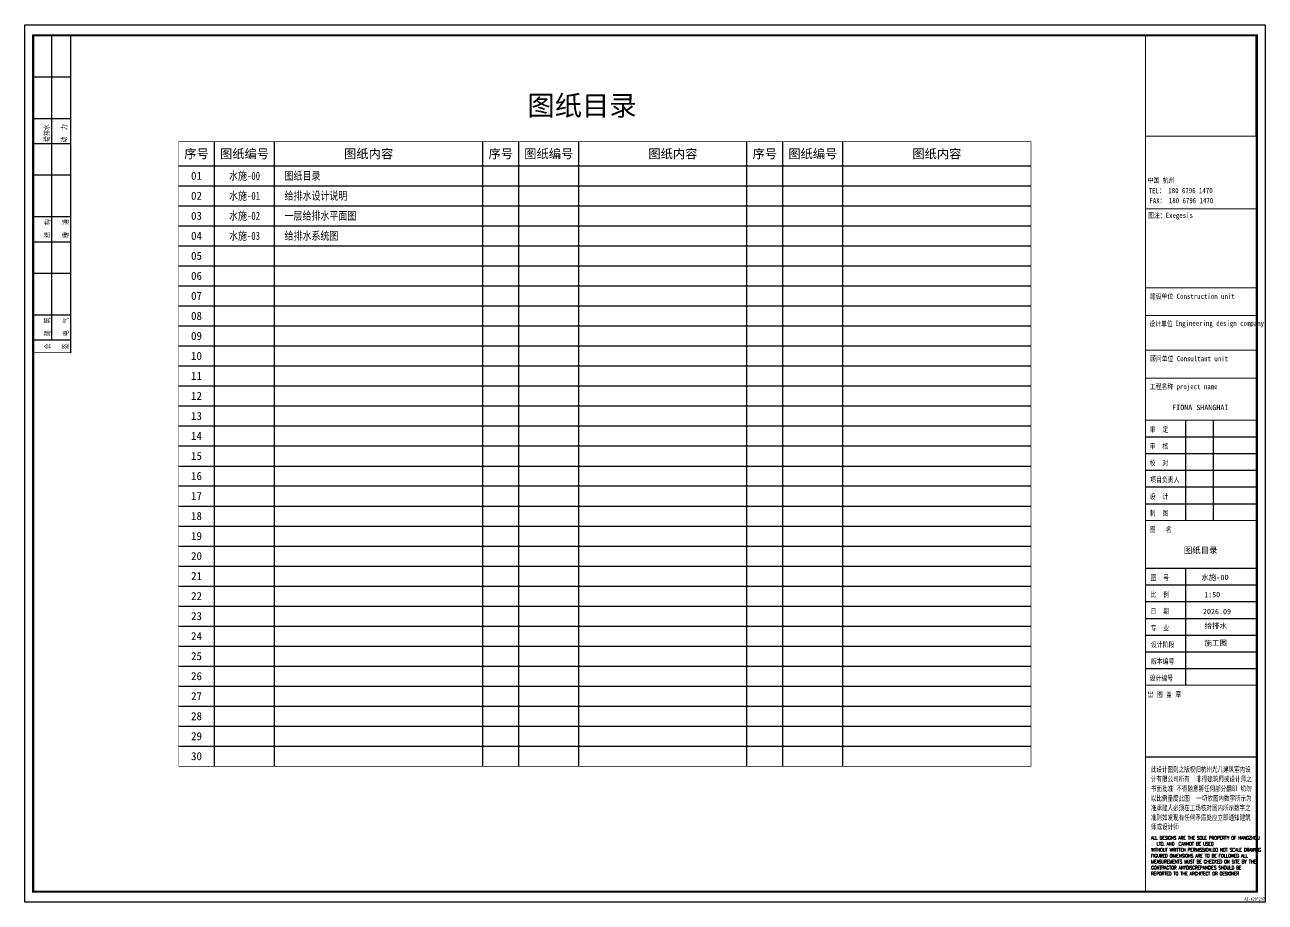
# Model space of a CAD drawing. Header units: millimetres. Extents: x -42850 to 60853, y 3819 to 26094.
# Drawn here: x -42850 to -21850, y 11244 to 26094 of the extents above; entities that cross this region are included whole.
import ezdxf
from ezdxf.enums import TextEntityAlignment as Align

# ---------------------------------------------------------------- set-up
doc = ezdxf.new("R2010")
doc.units = ezdxf.units.MM
doc.header["$LTSCALE"] = 200
doc.linetypes.add('{ Gas Line }', pattern=[0])
for name, color, linetype in [('FF-HIGH-CABINET 2-固定家具(不落地、到顶)', 30, 'Continuous'), ('TEXT', 12, 'Continuous'), ('TK', 4, 'Continuous'), ('ZS-图框', 144, 'Continuous'), ('封面、目录、说明、材料、图框', 31, 'Continuous')]:
    doc.layers.add(name, color=color, linetype=linetype)
doc.layers.add('图框', color=251, linetype='Continuous', lineweight=9)
doc.styles.add('-宋体', font='', dxfattribs={"width": 0.8})
doc.styles.add('1', font='', dxfattribs={"width": 1.2})
doc.styles.add('HZ', font='FSGB2312.ttf')
doc.styles.add('HZTXT', font='')
doc.styles.add('SM', font='simplex_.ttf', dxfattribs={"width": 0.7})
doc.styles.add('WMF-黑体0', font='')
doc.styles.add('ZZ', font='simhei.ttf')
doc.styles.add('宋', font='', dxfattribs={"width": 0.75})
doc.styles.add('宋体', font='')
doc.styles.add('黑体', font='simhei.ttf')
doc.styles.get('-宋体').set_extended_font_data('SimSun')
doc.styles.get('1').set_extended_font_data('SimSun')
doc.styles.get('HZTXT').set_extended_font_data('SimSun')
doc.styles.get('WMF-黑体0').set_extended_font_data('SimSun')
doc.styles.get('宋').set_extended_font_data('SimSun')
doc.styles.get('宋体').set_extended_font_data('SimSun')

# ---------------------------------------------------------------- blocks, each defined once
blk = doc.blocks.new('bhgfdghdfgherger')
at = {"color": 1, "linetype": 'ByBlock'}
blk.add_lwpolyline([(4608.34, -993.67), (4608.34, -696.67), (5028.34, -696.67), (5028.34, -993.67)], close=True, dxfattribs=at)
at = {"layer": 'TK', "color": 8}
for p, q in [((4617.54, -803.43), (4617.54, -700.21)), ((4623.9, -807.67), (4623.9, -700.21)), ((4623.9, -714.35), (4611.17, -714.35)), ((4623.9, -728.49), (4611.17, -728.49)), ((4623.9, -736.97), (4611.17, -736.97)), ((4623.9, -747.58), (4611.17, -747.58)), ((4623.9, -761.72), (4611.17, -761.72)), ((4623.9, -770.2), (4611.17, -770.2)), ((4623.9, -770.2), (4611.17, -770.2)), ((4623.9, -780.81), (4611.17, -780.81)), ((4623.9, -794.95), (4611.17, -794.95)), ((4623.9, -803.43), (4611.17, -803.43)), ((5001.31, -830.47, -8.49), (5001.31, -864.44, -8.49)), ((5010.75, -830.47, -8.49), (5010.75, -864.44, -8.49)), ((4987.99, -836.13, 6.37), (5025.67, -836.13, 6.37)), ((4987.99, -841.79, -8.49), (5025.67, -841.79, -8.49)), ((4987.99, -847.45, -23.36), (5025.67, -847.45, -23.36)), ((4987.99, -853.12, -21.24), (5025.67, -853.12, -21.24)), ((4987.99, -858.78, -19.11), (5025.67, -858.78, -19.11)), ((4987.99, -880.61, -16.99), (5025.67, -880.61, -16.99)), ((5001.31, -880.61), (5001.31, -920.25)), ((4987.99, -886.28, -4.25), (5025.67, -886.28, -4.25)), ((4987.99, -891.94), (5025.67, -891.94)), ((4987.99, -897.6, -4.25), (5025.67, -897.6, -4.25)), ((4987.99, -903.27, -4.25), (5025.67, -903.27, -4.25)), ((4987.99, -908.93, -2.12), (5025.67, -908.93, -2.12)), ((4987.99, -914.59), (5025.67, -914.59)), ((4987.82, -944.51, -0.13), (5025.5, -944.51, -0.13))]:
    blk.add_line(p, q, dxfattribs=at)
for points, const_width in [([(5025.5, -882.89), (5025.5, -700.21), (4611.17, -700.21), (4611.17, -990.08), (5025.5, -990.08), (5025.5, -882.89)], 0.707), ([(4623.9, -807.67), (4611.17, -807.67), (4611.17, -700.21), (4623.9, -700.21)], 0.247), ([(4987.82, -700.21), (4987.82, -990.42)], 0.354), ([(4988.05, -758.92), (5025.73, -758.92)], 0.354), ([(4987.99, -864.44), (5025.67, -864.44)], 0.354), ([(4987.99, -920.25), (5025.67, -920.25)], 0.354)]:
    blk.add_lwpolyline(points, dxfattribs=dict(at, const_width=const_width))
at = {"layer": 'TK', "color": 8, "const_width": 0.354}
blk.add_lwpolyline([(4987.82, -700.21), (5025.17, -700.21), (5025.17, -734.35), (4987.82, -734.35)], close=True, dxfattribs=at)
at = {"layer": 'TK', "color": 8, "const_width": 0.354, "elevation": 14.86}
for points in [[(4987.82, -785.73), (5025.5, -785.73)], [(4987.82, -795.05), (5025.5, -795.05)], [(4987.82, -806.85), (5025.5, -806.85)], [(4987.82, -816.31), (5025.5, -816.31)], [(4987.82, -830.47), (5025.5, -830.47)]]:
    blk.add_lwpolyline(points, dxfattribs=at)
at = {"layer": 'TEXT', "color": 8, "style": '黑体', "width": 0.8}
for s, height, p in [('给排水', 1.767, (4616.62, -736.29)), ('动  力', 1.767, (4622.55, -736.57)), ('结  构', 1.767, (4616.81, -768.77)), ('暖  通', 1.767, (4623.05, -768.77)), ('建  筑', 1.767, (4616.81, -802.04)), ('电  气', 1.767, (4623.05, -802.04)), ('会', 1.77, (4616.89, -806.51)), ('签', 1.77, (4622.92, -806.51))]:
    blk.add_text(s, height=height, rotation=90, dxfattribs=at).set_placement(p)
at = {"layer": 'TEXT', "color": 8, "width": 0.8}
for s, height, style, p in [('中国 杭州 ', 1.77, '-宋体', (4988.51, -750.14)), ('TEL： 180 6796 1470 ', 1.7696, '-宋体', (4988.93, -753.66)), (' FAX： 180 6796 1470', 1.7696, '-宋体', (4987.97, -757.05)), ('图注：Exegesis', 1.7696, '-宋体', (4988.69, -762.04)), ('建设单位 Construction unit', 1.7696, '-宋体', (4989.29, -789.44, 3.2)), ('设计单位 ', 1.77, '-宋体', (4989.11, -798.75, 6.37)), ('Engineering design company ', 1.7696, '-宋体', (4997.89, -798.58, 6.37)), ('顾问单位 Consultant unit', 1.7696, '-宋体', (4989.32, -810.56, 6.37)), ('工程名称 project name', 1.7696, '-宋体', (4989.25, -820.01, 6.37)), ('审  定', 1.77, '-宋体', (4989.24, -834.55, -24.42)), ('审  核', 1.77, '-宋体', (4989.24, -840.21, -22.3)), ('校  对', 1.77, '-宋体', (4989.24, -845.88, -20.17)), ('项目负责人', 1.77, '-宋体', (4989.38, -851.54, -18.05)), ('设  计', 1.77, '-宋体', (4989.24, -857.2, -32.91)), ('制  图', 1.77, '-宋体', (4989.24, -862.86, -30.79)), ('图   名', 1.77, '-宋体', (4989.23, -868.42, -16.99)), ('图  号', 1.77, '-宋体', (4989.53, -884.7, -32.91)), ('比  例', 1.77, '-宋体', (4989.53, -890.36, -20.17)), ('日  期', 1.77, '-宋体', (4989.53, -896.02, -20.17)), ('专  业', 1.77, '-宋体', (4989.53, -901.69, -20.17)), ('设计阶段', 1.77, '-宋体', (4989.64, -907.35, -15.93)), ('版本编号', 1.77, '-宋体', (4989.64, -913.01, -13.8)), ('设计编号', 1.77, '-宋体', (4989.25, -918.68, -11.68)), ('出 图 盖 章', 1.77, '-宋体', (4988.51, -924.23, 2.12)), ('A3-420*297', 1.062, '1', (5021.3, -993.14))]:
    blk.add_text(s, height=height, dxfattribs=dict(at, style=style)).set_placement(p)
at = {"layer": 'ZS-图框', "color": 8}
for s, height, style, width, p in [('此设计图则之版权归杭州光几建筑室内设', 1.7887, '宋', 0.75, (4989.64, -949.59, 0.04)), ('计有限公司所有  非得建筑师或设计师之', 1.7887, '宋', 0.75, (4989.64, -952.85, 0.04)), ('.', 1.93, 'HZ', 0.75, (5013.6, -952.95, 0.02)), ('书面批准 不得随意将任何部分翻印 切勿', 1.7887, '宋', 0.75, (4989.64, -956.12, 0.04)), ('以比例量度此图  一切依图内数字所示为', 1.7887, '宋', 0.75, (4989.64, -959.38, 0.04)), ('准承建人必须在工场核对图内所示数字之', 1.7887, '宋', 0.75, (4989.64, -962.65, 0.04)), (',', 1.93, 'HZ', 0.75, (5013.34, -958.46, 0.02)), ('准则如发现有任何矛盾处应立即通知建筑', 1.7887, '宋', 0.75, (4989.64, -965.91, 0.04)), ('师或设计师  ', 1.789, '宋', 0.75, (4989.67, -969.02, 0.04)), ('ALL DESIGNS ARE THE SOLE PROPERTY OF HANGZHOU', 1.1745, 'SM', 0.7, (4989.65, -972.5, 0.04)), ('， LTD. AND  CANNOT BE USED', 1.1745, 'SM', 0.7, (4989.72, -974.51, 0.04)), ('WITHOUT WRITTEN PERMISSION.DO NOT SCALE DRAWING ', 1.1745, 'SM', 0.7, (4989.72, -976.53, 0.04)), ('FIGURED DIMENSIONS ARE TO BE FOLLOWED ALL ', 1.1745, 'SM', 0.7, (4989.72, -978.54, 0.04)), ('CONTRACTOR ANYDISCREPANCIES SHOULD BE ', 1.1745, 'SM', 0.7, (4989.72, -982.57, 0.04)), ('MEASUREMENTS MUST BE CHECKED ON SITE BY THE ', 1.1745, 'SM', 0.7, (4989.72, -980.55, 0.04)), ('REPORTED TO THE ARCHITECT OR DESIGNER', 1.1745, 'SM', 0.7, (4989.72, -984.58, 0.04))]:
    blk.add_text(s, height=height, dxfattribs=dict(at, style=style, width=width)).set_placement(p)
at = {"layer": '图框', "color": 2, "linetype": '{ Gas Line }', "style": 'HZTXT'}
for s, p in [('给排水', (5007.78, -901.03)), ('施工图', (5007.78, -906.88))]:
    blk.add_text(s, height=1.817, dxfattribs=at).set_placement(p)

msp = doc.modelspace()

# ---------------------------------------------------------------- linework, layer by layer
at = {"layer": '封面、目录、说明、材料、图框', "color": 31}
for p, q in [((-39638, 13546), (-39638, 24115)), ((-39638, 13546), (-39638, 24115)), ((-38622, 13546), (-38622, 24115)), ((-38622, 13546), (-38622, 24115)), ((-35097, 13546), (-35097, 24115)), ((-35097, 13546), (-35097, 24115)), ((-34487, 13546), (-34487, 24115)), ((-34487, 13546), (-34487, 24115)), ((-33471, 13546), (-33471, 24115)), ((-33471, 13546), (-33471, 24115)), ((-30627, 13546), (-30627, 24115)), ((-30627, 13546), (-30627, 24115)), ((-30017, 13546), (-30017, 24115)), ((-30017, 13546), (-30017, 24115)), ((-29001, 13546), (-29001, 24115)), ((-29001, 13546), (-29001, 24115)), ((-40248, 23709), (-25817, 23709)), ((-40248, 23709), (-25817, 23709)), ((-40248, 23370), (-25817, 23370)), ((-40248, 23370), (-25817, 23370)), ((-40248, 23031), (-25817, 23031)), ((-40248, 23031), (-25817, 23031)), ((-40248, 22692), (-25817, 22692)), ((-40248, 22692), (-25817, 22692)), ((-40248, 22354), (-25817, 22354)), ((-40248, 22354), (-25817, 22354)), ((-40248, 22015), (-25817, 22015)), ((-40248, 22015), (-25817, 22015)), ((-40248, 21676), (-25817, 21676)), ((-40248, 21676), (-25817, 21676)), ((-40248, 21337), (-25817, 21337)), ((-40248, 21337), (-25817, 21337)), ((-40248, 20999), (-25817, 20999)), ((-40248, 20999), (-25817, 20999)), ((-40248, 20660), (-25817, 20660)), ((-40248, 20660), (-25817, 20660)), ((-40248, 20321), (-25817, 20321)), ((-40248, 20321), (-25817, 20321)), ((-40248, 19982), (-25817, 19982)), ((-40248, 19982), (-25817, 19982)), ((-40248, 19644), (-25817, 19644)), ((-40248, 19644), (-25817, 19644)), ((-40248, 19305), (-25817, 19305)), ((-40248, 19305), (-25817, 19305)), ((-40248, 18966), (-25817, 18966)), ((-40248, 18966), (-25817, 18966)), ((-40248, 18627), (-25817, 18627)), ((-40248, 18627), (-25817, 18627)), ((-40248, 18289), (-25817, 18289)), ((-40248, 18289), (-25817, 18289)), ((-40248, 17950), (-25817, 17950)), ((-40248, 17950), (-25817, 17950)), ((-40248, 17611), (-25817, 17611)), ((-40248, 17611), (-25817, 17611)), ((-40248, 17272), (-25817, 17272)), ((-40248, 17272), (-25817, 17272)), ((-40248, 16934), (-25817, 16934)), ((-40248, 16934), (-25817, 16934)), ((-40248, 16595), (-25817, 16595)), ((-40248, 16595), (-25817, 16595)), ((-40248, 16256), (-25817, 16256)), ((-40248, 16256), (-25817, 16256)), ((-40248, 15917), (-25817, 15917)), ((-40248, 15917), (-25817, 15917)), ((-40248, 15579), (-25817, 15579)), ((-40248, 15579), (-25817, 15579)), ((-40248, 15240), (-25817, 15240)), ((-40248, 15240), (-25817, 15240)), ((-40248, 14901), (-25817, 14901)), ((-40248, 14901), (-25817, 14901)), ((-40248, 14562), (-25817, 14562)), ((-40248, 14562), (-25817, 14562)), ((-40248, 14224), (-25817, 14224)), ((-40248, 14224), (-25817, 14224)), ((-40248, 13885), (-25817, 13885)), ((-40248, 13885), (-25817, 13885))]:
    msp.add_line(p, q, dxfattribs=at)
at = {"layer": '封面、目录、说明、材料、图框', "color": 31, "const_width": 10.2}
msp.add_lwpolyline([(-40248, 24115), (-40248, 13546), (-25817, 13546), (-25817, 24115)], close=True, dxfattribs=at)
msp.add_lwpolyline([(-40248, 24115), (-40248, 13546), (-25817, 13546), (-25817, 24115)], close=True, dxfattribs=at)

# ---------------------------------------------------------------- block references
at = {"layer": 'FF-HIGH-CABINET 2-固定家具(不落地、到顶)', "color": 30, "xscale": 50, "yscale": 50, "zscale": 50}
msp.add_blockref('bhgfdghdfgherger', (-273267, 60928), dxfattribs=at)

# ---------------------------------------------------------------- texts
at = {"layer": 'TEXT', "color": 2, "style": '宋体'}
for s, height, p in [('图纸目录', 101.8, (-23228, 17150, -212)), ('水施-00', 90, (-22931, 16697, -212))]:
    msp.add_text(s, height=height, dxfattribs=at).set_placement(p)
at = {"layer": '图框', "color": 2, "linetype": '{ Gas Line }', "style": 'HZTXT'}
for s, height, p in [('FIONA SHANGHAI', 90.84, (-23425, 19573, -212)), ('1:50', 90.8, (-22884, 16406, -212)), ('2026.09', 90.8, (-22904, 16120, -212))]:
    msp.add_text(s, height=height, dxfattribs=at).set_placement(p)
at = {"layer": '封面、目录、说明、材料、图框', "color": 1, "lineweight": 0, "style": 'WMF-黑体0'}
msp.add_text('图纸目录', height=338.7, dxfattribs=at).set_placement((-33416, 24729), align=Align.MIDDLE_CENTER)
at = {"layer": '封面、目录、说明、材料、图框', "color": 31}
for s, height, style, p in [('序号', 152.4, 'ZZ', (-39943, 23912)), ('序号', 152.4, 'ZZ', (-39943, 23912)), ('图纸编号', 152.4, 'ZZ', (-39130, 23912)), ('图纸编号', 152.4, 'ZZ', (-39130, 23912)), ('图纸内容', 152.4, 'ZZ', (-37029, 23912)), ('图纸内容', 152.4, 'ZZ', (-37029, 23912)), ('序号', 152.4, 'ZZ', (-34792, 23912)), ('序号', 152.4, 'ZZ', (-34792, 23912)), ('图纸编号', 152.4, 'ZZ', (-33979, 23912)), ('图纸编号', 152.4, 'ZZ', (-33979, 23912)), ('图纸内容', 152.4, 'ZZ', (-31878, 23912)), ('图纸内容', 152.4, 'ZZ', (-31878, 23912)), ('序号', 152.4, 'ZZ', (-30322, 23912)), ('序号', 152.4, 'ZZ', (-30322, 23912)), ('图纸编号', 152.4, 'ZZ', (-29509, 23912)), ('图纸编号', 152.4, 'ZZ', (-29509, 23912)), ('图纸内容', 152.4, 'ZZ', (-27409, 23912)), ('图纸内容', 152.4, 'ZZ', (-27409, 23912)), ('01', 135.5, 'WMF-黑体0', (-39943, 23539)), ('01', 135.5, 'WMF-黑体0', (-39943, 23539)), ('02', 135.5, 'WMF-黑体0', (-39943, 23201)), ('02', 135.5, 'WMF-黑体0', (-39943, 23201)), ('03', 135.5, 'WMF-黑体0', (-39943, 22862)), ('03', 135.5, 'WMF-黑体0', (-39943, 22862)), ('04', 135.5, 'WMF-黑体0', (-39943, 22523)), ('04', 135.5, 'WMF-黑体0', (-39943, 22523)), ('05', 135.5, 'WMF-黑体0', (-39943, 22184)), ('06', 135.5, 'WMF-黑体0', (-39943, 21846)), ('07', 135.5, 'WMF-黑体0', (-39943, 21507)), ('08', 135.5, 'WMF-黑体0', (-39943, 21168)), ('09', 135.5, 'WMF-黑体0', (-39943, 20829)), ('10', 135.5, 'WMF-黑体0', (-39943, 20491)), ('11', 135.5, 'WMF-黑体0', (-39943, 20152)), ('12', 135.5, 'WMF-黑体0', (-39943, 19813)), ('13', 135.5, 'WMF-黑体0', (-39943, 19474)), ('14', 135.5, 'WMF-黑体0', (-39943, 19136)), ('15', 135.5, 'WMF-黑体0', (-39943, 18797)), ('16', 135.5, 'WMF-黑体0', (-39943, 18458)), ('17', 135.5, 'WMF-黑体0', (-39943, 18119)), ('18', 135.5, 'WMF-黑体0', (-39943, 17781)), ('19', 135.5, 'WMF-黑体0', (-39943, 17442)), ('20', 135.5, 'WMF-黑体0', (-39943, 17103)), ('21', 135.5, 'WMF-黑体0', (-39943, 16764)), ('22', 135.5, 'WMF-黑体0', (-39943, 16426)), ('23', 135.5, 'WMF-黑体0', (-39943, 16087)), ('24', 135.5, 'WMF-黑体0', (-39943, 15748)), ('25', 135.5, 'WMF-黑体0', (-39943, 15409)), ('26', 135.5, 'WMF-黑体0', (-39943, 15071)), ('27', 135.5, 'WMF-黑体0', (-39943, 14732)), ('28', 135.5, 'WMF-黑体0', (-39943, 14393)), ('29', 135.5, 'WMF-黑体0', (-39943, 14054)), ('30', 135.5, 'WMF-黑体0', (-39943, 13716))]:
    msp.add_text(s, height=height, dxfattribs=dict(at, style=style)).set_placement(p, align=Align.MIDDLE_CENTER)
at = {"layer": '封面、目录、说明、材料、图框', "color": 31, "style": '宋体', "width": 0.8}
for s, p in [('水施-00', (-39130, 23539)), ('水施-01', (-39130, 23201)), ('水施-02', (-39130, 22862)), ('水施-03', (-39130, 22523))]:
    msp.add_text(s, height=135.5, dxfattribs=at).set_placement(p, align=Align.MIDDLE_CENTER)
for s, p in [('图纸目录', (-38452, 23539)), ('给排水设计说明', (-38452, 23201)), ('一层给排水平面图', (-38452, 22862)), ('给排水系统图', (-38452, 22523))]:
    msp.add_text(s, height=135.5, dxfattribs=at).set_placement(p, align=Align.MIDDLE_LEFT)

doc.saveas('drawing.dxf')
